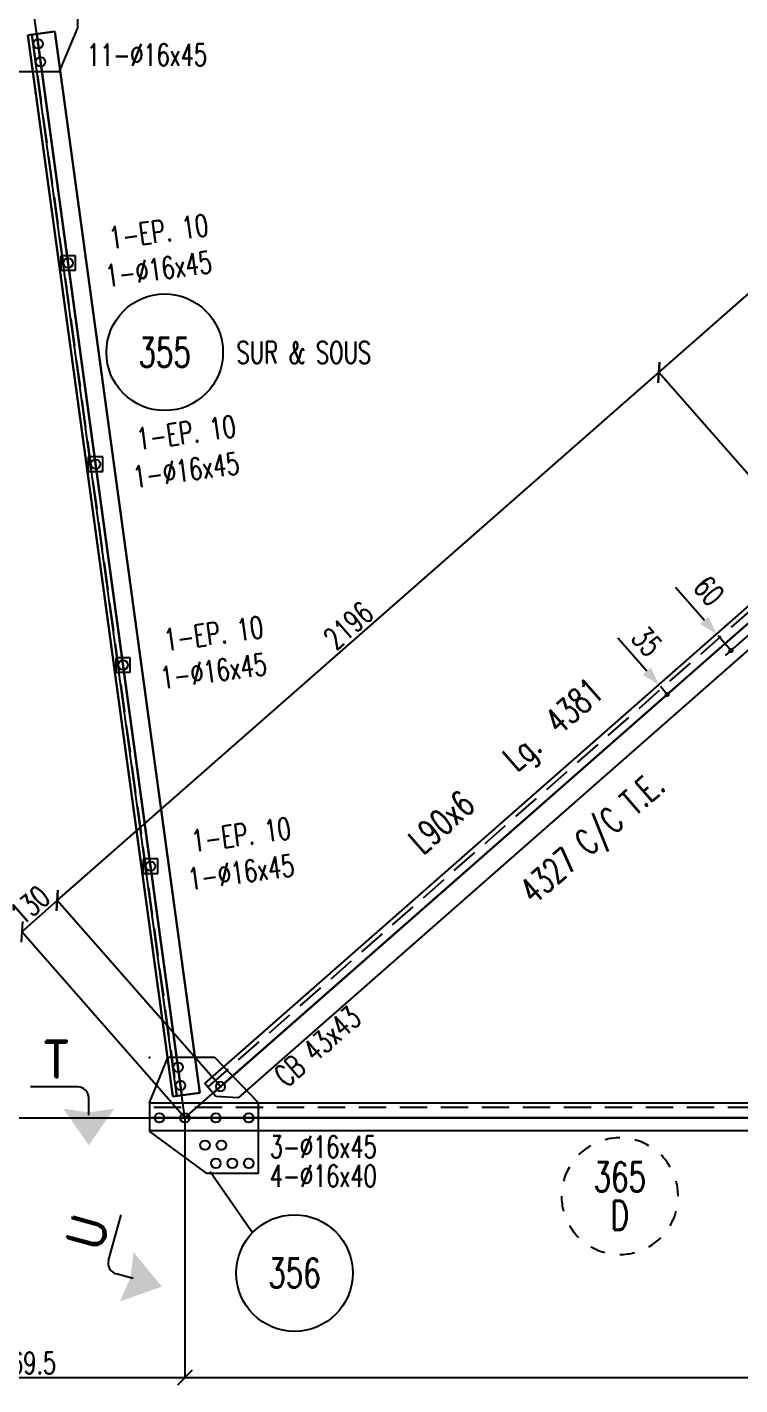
# Model space of a CAD drawing. Extents: x 142141 to 158361, y -133802 to -122322.
# Drawn here: x 147774 to 149730, y -128475 to -124751 of the extents above; entities that cross this region are included whole.
import ezdxf
from ezdxf.enums import TextEntityAlignment as Align

# ---------------------------------------------------------------- set-up
doc = ezdxf.new("R2010")
doc.units = 0
doc.header["$LTSCALE"] = 150
doc.header["$MEASUREMENT"] = 0
doc.linetypes.add('DASHED', pattern=[0.75, 0.5, -0.25])
doc.layers.get('0').update_dxf_attribs({"linetype": 'CONTINUOUS'})
for name, color, linetype in [('ASSI', 6, 'CONTINUOUS'), ('BOLLINI_1', 7, 'CONTINUOUS'), ('FORI', 2, 'CONTINUOUS'), ('LINEA_ANG', 2, 'CONTINUOUS'), ('LINEE_PIASTRA', 2, 'CONTINUOUS'), ('LINEE_PIASTRE', 2, 'CONTINUOUS'), ('LM', 7, 'CONTINUOUS'), ('LS', 7, 'CONTINUOUS'), ('LSP', 3, 'CONTINUOUS'), ('PIASTRE', 5, 'CONTINUOUS'), ('QT_MAL', 7, 'CONTINUOUS'), ('QT_MPR', 7, 'CONTINUOUS'), ('TESTI_A_P', 7, 'CONTINUOUS'), ('TRAT-Y', 7, 'DASHED')]:
    doc.layers.add(name, color=color, linetype=linetype)
doc.styles.add('QUOTE', font='ROMANS8.SHX', dxfattribs={"width": 0.7})
doc.styles.add('RD', font='ROMAND8.SHX', dxfattribs={"width": 0.7})
doc.styles.add('RQL', font='ROMANS8.SHX', dxfattribs={"width": 0.7})
doc.styles.add('RS', font='ROMANS8.shx', dxfattribs={"width": 0.7})
doc.styles.get("Standard").update_dxf_attribs({"font": 'ROMANS8.SHX', "width": 0.7})
doc.dimstyles.new('FRECCE1', dxfattribs={"dimtxt": 60, "dimasz": 6.6667, "dimexe": 0, "dimexo": 0, "dimgap": 1, "dimtad": 1, "dimzin": 0, "dimdsep": 46, "dimtxsty": 'RS', "dimblk1": 'QUOTP', "dimblk2": 'QUOTF', "dimsah": 1, "dimcen": 0, "dimclrd": 2, "dimclre": 2, "dimclrt": 7, "dimadec": 0, "dimazin": 0, "dimtfac": 1, "dimtix": 1, "dimtmove": 2, "dimatfit": 3, "dimldrblk": 'QUOTP', "dimfxl": 1, "dimtolj": 1, "dimtzin": 0, "dimarcsym": 0})
doc.dimstyles.new('TRATTO', dxfattribs={"dimscale": 0, "dimtxt": 60, "dimasz": 40, "dimexe": 0, "dimexo": 0, "dimgap": 10, "dimtad": 1, "dimrnd": 0.5, "dimdsep": 46, "dimtxsty": 'RS', "dimblk1": 'OBLIQUE', "dimblk2": 'OBLIQUE', "dimsah": 1, "dimcen": 0.09, "dimclrd": 2, "dimclre": 2, "dimclrt": 7, "dimadec": 0, "dimazin": 0, "dimtfac": 1, "dimtix": 1, "dimtmove": 2, "dimatfit": 3, "dimfxl": 1, "dimtolj": 1, "dimtzin": 0, "dimarcsym": 0})

# ---------------------------------------------------------------- blocks, each defined once
blk = doc.blocks.new('16')
blk.add_circle((0, 0), 1)
blk = doc.blocks.new('MRKR_98')
blk.add_point((0, 0))
at = {"color": 7, "style": 'QUOTE', "width": 0.5, "flags": 1}
for tag, p in [('TI', (3.73, 6.83)), ('DI_S', (3.73, 6.42)), ('D_S', (3.73, 6.02)), ('E_S', (3.73, 5.68)), ('AUX2', (3.71, 4.93)), ('NFORI', (3.72, 5.3)), ('AUX1', (3.73, 4.19)), ('FAM', (3.73, 4.55)), ('COMMESSA', (3.73, 3.85)), ('MD', (3.73, 3.51)), ('MP', (3.73, 3.16)), ('LARGHEZZA', (3.73, 2.82)), ('SPESSORE', (3.73, 2.48)), ('NP', (3.73, 2.14)), ('SV', (3.73, 1.79)), ('PESO', (3.73, 1.45)), ('QUA', (3.73, 1.11)), ('LUN', (3.73, 0.76)), ('PROF', (3.73, 0.42)), ('POS', (3.73, 0.08))]:
    blk.add_attdef(tag, p, '', height=0.2, dxfattribs=at)
at = {"color": 7, "flags": 1}
for tag, p in [('LAV1', (5.26, 6.88)), ('LAV2', (5.26, 6.55)), ('LAV3', (5.26, 6.21)), ('LAV4', (5.26, 5.88)), ('LAV5', (5.26, 5.55)), ('LAV6', (5.26, 5.21)), ('LAV7', (5.26, 4.88)), ('LAV8', (5.26, 4.55)), ('LAV9', (5.26, 4.21)), ('LAV10', (5.26, 3.88))]:
    blk.add_attdef(tag, p, '', height=0.2, dxfattribs=at)
blk = doc.blocks.new('ASSE98')
blk.add_line((0, 0), (1, 0))
at = {"color": 7, "style": 'QUOTE', "width": 0.5, "flags": 1}
for tag, p in [('TI', (1.38308, 6.82731)), ('DI_S', (1.38308, 6.42178)), ('D_S', (1.38308, 6.02092)), ('E_S', (1.38308, 5.68065)), ('NFORI', (1.36454, 5.29792)), ('ALAR', (1.36349, 4.93246)), ('FAM', (1.3775, 4.54645)), ('ALA', (1.38308, 4.19257)), ('DISP2', (1.38308, 3.84971)), ('DISP1', (1.38308, 3.50686)), ('PINZAF', (1.38308, 3.164)), ('PINZAI', (1.38308, 2.82114)), ('TRP', (1.38308, 2.47829)), ('NP', (1.38308, 2.13543)), ('SV', (1.38308, 1.79257)), ('PESO', (1.38308, 1.44971)), ('QUA', (1.38308, 1.10686)), ('LUN', (1.38308, 0.764)), ('PROF', (1.38308, 0.42114)), ('POS', (1.38308, 0.07829))]:
    blk.add_attdef(tag, p, '', height=0.2, dxfattribs=at)
at = {"color": 7, "flags": 1}
for tag, p in [('LAV1', (3.07431, 6.82847)), ('LAV2', (3.07431, 6.49513)), ('LAV3', (3.07431, 6.1618)), ('LAV4', (3.07431, 5.82847)), ('LAV5', (3.07431, 5.49513)), ('LAV6', (3.07431, 5.1618)), ('LAV7', (3.07431, 4.82847)), ('LAV8', (3.07431, 4.49513)), ('LAV9', (3.07431, 4.1618)), ('LAV10', (3.07431, 3.82847))]:
    blk.add_attdef(tag, p, '', height=0.2, dxfattribs=at)
blk = doc.blocks.new('IQ')
for p, q in [((0.5, 0.5), (-0.5, 0.5)), ((-0.5, 0.5), (-0.5, -0.5)), ((0.5, -0.5), (0.5, 0.5)), ((-0.5, -0.5), (0.5, -0.5))]:
    blk.add_line(p, q)
at = {"flags": 1}
for tag, p in [('SPESSORE', (0, -0.008)), ('NUMERO', (0, -0.342))]:
    blk.add_attdef(tag, p, '', height=0.2, dxfattribs=at)
blk = doc.blocks.new('xxx')
blk.add_circle((0, 0), 8)
at = {"color": 3, "style": 'RQL', "width": 0.7}
blk.add_attdef('POS', text='', height=4, dxfattribs=at).set_placement((0, 0), align=Align.MIDDLE)
at = {"style": 'RQL', "width": 0.7, "flags": 1}
for tag, p in [('POS1', (-0.39, -5.42)), ('TIPO', (-0.39, -8.66))]:
    blk.add_attdef(tag, p, '', height=2, dxfattribs=at)
blk = doc.blocks.new('www')
at = {"linetype": 'Continuous'}
for start, end in [(90, 105), (60, 75), (120, 135), (30, 45), (150, 165), (0, 15), (180, 195), (330, 345), (210, 225), (240, 255), (300, 315), (270, 285)]:
    blk.add_arc((0, 0), 8, start, end, dxfattribs=at)
at = {"color": 3, "style": 'RQL', "width": 0.7}
for tag, p in [('POS3', (0, 0.65)), ('POS2', (0, -4.63))]:
    blk.add_attdef(tag, text='', height=4, dxfattribs=at).set_placement(p, align=Align.CENTER)
at = {"style": 'RQL', "width": 0.7, "flags": 1}
blk.add_attdef('TIPO', text='', height=3, dxfattribs=at).set_placement((0, 0), align=Align.MIDDLE_CENTER)
blk = doc.blocks.new('_OBLIQUE')
at = {"color": 0, "linetype": 'ByBlock'}
blk.add_line((-0.5, -0.5), (0.5, 0.5), dxfattribs=at)
blk = doc.blocks.new('*D67')
at = {"layer": 'QT_MPR', "color": 2, "lineweight": -2, "transparency": 16777216}
for p, q in [((147759.1, -127232.4), (147856.8, -127146.6)), ((148304.8, -127657), (147856.8, -127146.6)), ((148207.1, -127742.8), (147759.1, -127232.4))]:
    blk.add_line(p, q, dxfattribs=at)
at = {"layer": 'QT_MPR', "color": 2, "lineweight": -2, "transparency": 16777216, "xscale": 40, "yscale": 40, "zscale": 40}
for p, rotation in [((147856.8, -127146.6), 41.27462659253668), ((147759.1, -127232.4), 221.2746265925367)]:
    blk.add_blockref('_OBLIQUE', p, dxfattribs=dict(at, rotation=rotation))
at = {"layer": 'QT_MPR', "color": 7, "transparency": 16777216, "insert": (147781.6, -127159.4), "char_height": 60, "attachment_point": 5, "rotation": 41.2746, "style": 'RS'}
blk.add_mtext('\\A1;130', dxfattribs=at)
blk = doc.blocks.new('*D68')
at = {"layer": 'QT_MPR', "color": 2, "lineweight": -2, "transparency": 16777216}
for p, q in [((147856.8, -127146.6), (149507.3, -125697.9)), ((149971.8, -126227.1), (149507.3, -125697.9)), ((148304.8, -127657), (147856.8, -127146.6))]:
    blk.add_line(p, q, dxfattribs=at)
at = {"layer": 'QT_MPR', "color": 2, "lineweight": -2, "transparency": 16777216, "xscale": 40, "yscale": 40, "zscale": 40}
for p, rotation in [((149507.3, -125697.9), 41.27462659253668), ((147856.8, -127146.6), 221.2746265925367)]:
    blk.add_blockref('_OBLIQUE', p, dxfattribs=dict(at, rotation=rotation))
at = {"layer": 'QT_MPR', "color": 7, "transparency": 16777216, "insert": (148655.7, -126392.2), "char_height": 60, "attachment_point": 5, "rotation": 41.2746, "style": 'RS'}
blk.add_mtext('\\A1;2196', dxfattribs=at)
blk = doc.blocks.new('*D69')
at = {"layer": 'QT_MPR', "color": 2, "lineweight": -2, "transparency": 16777216}
for p, q in [((149507.3, -125697.9), (151108.6, -124292.4)), ((151556.6, -124802.8), (151108.6, -124292.4)), ((149971.8, -126227.1), (149507.3, -125697.9))]:
    blk.add_line(p, q, dxfattribs=at)
at = {"layer": 'QT_MPR', "color": 2, "lineweight": -2, "transparency": 16777216, "xscale": 40, "yscale": 40, "zscale": 40}
for p, rotation in [((151108.6, -124292.4), 41.27462659253668), ((149507.3, -125697.9), 221.2746265925367)]:
    blk.add_blockref('_OBLIQUE', p, dxfattribs=dict(at, rotation=rotation))
at = {"layer": 'QT_MPR', "color": 7, "transparency": 16777216, "insert": (150281.6, -124965.1), "char_height": 60, "attachment_point": 5, "rotation": 41.2746, "style": 'RS'}
blk.add_mtext('\\A1;2131', dxfattribs=at)
blk = doc.blocks.new('QUOTP')
at = {"layer": 'ASSI', "color": 2, "const_width": 1.07}
blk.add_lwpolyline([(-0.53, 0, 1), (0.53, 0, 1)], format="xyb", close=True, dxfattribs=at)
blk = doc.blocks.new('QUOTF')
at = {"layer": 'LS', "color": 2}
blk.add_line((7.5, 0), (25.5, 0), dxfattribs=at)
blk.add_solid([(7.5, 2.25), (0, 0), (7.5, -2.25)], dxfattribs=at)
blk = doc.blocks.new('*D140')
at = {"layer": 'QT_MAL', "color": 2, "lineweight": -2, "transparency": 16777216}
for p, q in [((149701.2, -126455.8), (149670.4, -126420.7)), ((149705.6, -126460.8), (149705.6, -126460.8))]:
    blk.add_line(p, q, dxfattribs=at)
at = {"layer": 'QT_MAL', "color": 2, "lineweight": -2, "transparency": 16777216, "xscale": 6.6667, "yscale": 6.6667, "zscale": 6.6667}
for name, p, rotation in [('QUOTF', (149666, -126415.7), 131.2746265923324), ('QUOTP', (149705.6, -126460.8), 311.2746265923324)]:
    blk.add_blockref(name, p, dxfattribs=dict(at, rotation=rotation))
at = {"layer": 'QT_MAL', "color": 7, "transparency": 16777216, "insert": (149645.3, -126297.2), "char_height": 60, "attachment_point": 5, "rotation": 311.2746, "style": 'RS'}
blk.add_mtext('\\A1;60', dxfattribs=at)
blk = doc.blocks.new('*D141')
at = {"layer": 'QT_MAL', "color": 2, "lineweight": -2, "transparency": 16777216}
blk.add_line((149526.1, -126576.2), (149511.8, -126559.9), dxfattribs=at)
at = {"layer": 'QT_MAL', "color": 2, "lineweight": -2, "transparency": 16777216, "xscale": 6.6667, "yscale": 6.6667, "zscale": 6.6667}
for name, p, rotation in [('QUOTF', (149507.4, -126554.9), 131.2746265923324), ('QUOTP', (149530.5, -126581.2), 311.2746265923324)]:
    blk.add_blockref(name, p, dxfattribs=dict(at, rotation=rotation))
at = {"layer": 'QT_MAL', "color": 7, "transparency": 16777216, "insert": (149474.8, -126436), "char_height": 60, "attachment_point": 5, "rotation": 311.2746, "style": 'RS'}
blk.add_mtext('\\A1;35', dxfattribs=at)
blk = doc.blocks.new('*D73')
at = {"layer": 'LS', "color": 2, "lineweight": -2, "transparency": 16777216}
for p, q in [((147337.7, -127742.8), (147337.7, -128455.4)), ((148207.1, -127742.8), (148207.1, -128455.4)), ((147337.7, -128455.4), (148207.1, -128455.4))]:
    blk.add_line(p, q, dxfattribs=at)
at = {"layer": 'LS', "color": 2, "lineweight": -2, "transparency": 16777216, "xscale": 40, "yscale": 40, "zscale": 40, "rotation": 180}
blk.add_blockref('_OBLIQUE', (147337.7, -128455.4), dxfattribs=at)
at = {"layer": 'LS', "color": 2, "lineweight": -2, "transparency": 16777216, "xscale": 40, "yscale": 40, "zscale": 40}
blk.add_blockref('_OBLIQUE', (148207.1, -128455.4), dxfattribs=at)
at = {"layer": 'LS', "color": 7, "transparency": 16777216, "insert": (147772.4, -128415.4), "char_height": 60, "attachment_point": 5, "style": 'RS'}
blk.add_mtext('\\A1;869.5', dxfattribs=at)
blk = doc.blocks.new('*D74')
at = {"layer": 'LS', "color": 2, "lineweight": -2, "transparency": 16777216}
for p, q in [((148207.1, -127742.8), (148207.1, -128455.4)), ((151994.7, -127742.8), (151994.7, -128455.4)), ((148207.1, -128455.4), (151994.7, -128455.4))]:
    blk.add_line(p, q, dxfattribs=at)
at = {"layer": 'LS', "color": 2, "lineweight": -2, "transparency": 16777216, "xscale": 40, "yscale": 40, "zscale": 40, "rotation": 180}
blk.add_blockref('_OBLIQUE', (148207.1, -128455.4), dxfattribs=at)
at = {"layer": 'LS', "color": 2, "lineweight": -2, "transparency": 16777216, "xscale": 40, "yscale": 40, "zscale": 40}
blk.add_blockref('_OBLIQUE', (151994.7, -128455.4), dxfattribs=at)
at = {"layer": 'LS', "color": 7, "transparency": 16777216, "insert": (150100.9, -128415.4), "char_height": 60, "attachment_point": 5, "style": 'RS'}
blk.add_mtext('\\A1;3787.5', dxfattribs=at)
blk = doc.blocks.new('bull')
at = {"style": 'RS', "width": 0.7, "flags": 1}
for tag, p in [('NN', (-12.25, 0)), ('DIAMETRO', (0, -4.86)), ('SERRAGGIO', (0, -9.71)), ('LUNGHEZZA', (0, -14.57)), ('NB', (0, -19.43)), ('TIPO', (0, -24.12)), ('EL', (-0.14, -29))]:
    blk.add_attdef(tag, p, '', height=3, dxfattribs=at)
at = {"style": 'RS', "width": 0.7}
blk.add_attdef('BULLONE', (0, 0), '', height=3, dxfattribs=at)
blk = doc.blocks.new('imbbull')
at = {"style": 'RS', "width": 0.7, "flags": 1}
for tag, p in [('NN', (-11.1, 0)), ('DIAMETRO', (0, -4.86)), ('SERRAGGIO', (0, -9.71)), ('LUNGHEZZA', (0, -14.57)), ('NB', (0, -19.43)), ('TIPO', (0, -24.38)), ('EL', (-0.14, -29.26))]:
    blk.add_attdef(tag, p, '', height=3, dxfattribs=at)
at = {"style": 'RS', "width": 0.7}
blk.add_attdef('BULLONE', (0, 0), '', height=3, dxfattribs=at)

msp = doc.modelspace()

# ---------------------------------------------------------------- linework, layer by layer
at = {"layer": 'LINEA_ANG'}
for p, q in [((147849.821, -124762.082), (147775.513, -124772.247)), ((147775.513, -124772.247), (147849.821, -124762.082)), ((147775.513, -124772.247), (148173.846, -127684.128)), ((148173.846, -127684.128), (147775.513, -124772.247)), ((148248.154, -127673.963), (147849.821, -124762.082)), ((147849.821, -124762.082), (148248.154, -127673.963)), ((148261.273, -127648.648), (151553.841, -124758.638)), ((151613.211, -124826.278), (148352.96, -127687.922)), ((148292.277, -127683.971), (148261.273, -127648.648)), ((148173.846, -127684.128), (148248.154, -127673.963)), ((148248.154, -127673.963), (148173.846, -127684.128)), ((148352.96, -127687.922), (148292.277, -127683.971)), ((152021.69, -127702.767), (148109.69, -127702.767)), ((148109.69, -127702.767), (148109.69, -127777.767)), ((148109.69, -127777.767), (152021.69, -127777.767))]:
    msp.add_line(p, q, dxfattribs=at)
at = {"layer": 'LINEA_ANG', "color": 2}
msp.add_line((148185.24, -127682.569), (147786.907, -124770.688), dxfattribs=at)
at = {"layer": 'LINEE_PIASTRA'}
for p, q in [((147862.922, -124872.634), (147912.922, -124752.634)), ((148110.1, -127702.024), (148160.1, -127577.024)), ((148409.1, -127702.024), (148289.1, -127577.024)), ((148110.1, -127780.024), (148265.1, -127895.024))]:
    msp.add_line(p, q, dxfattribs=at)
at = {"layer": 'LINEE_PIASTRE'}
for p, q in [((147912.922, -124752.634), (147912.922, -124571.634)), ((147681.922, -124872.634), (147862.922, -124872.634)), ((148289.1, -127577.024), (148160.1, -127577.024)), ((148110.1, -127702.024), (148110.1, -127780.024)), ((148409.1, -127895.024), (148409.1, -127702.024)), ((148265.1, -127895.024), (148409.1, -127895.024))]:
    msp.add_line(p, q, dxfattribs=at)
at = {"layer": 'LS', "color": 6}
for p, q in [((148207.1, -127742.767), (147792.422, -124711.393)), ((148207.1, -127742.767), (151556.638, -124802.754)), ((149971.81, -126227.08), (149689.451, -126474.916)), ((143550.153, -127742.767), (151994.69, -127742.767)), ((148276.05, -127890.119), (148392.776, -128057.362))]:
    msp.add_line(p, q, dxfattribs=at)
at = {"layer": 'LSP'}
for p, q in [((147913.125, -127657.783), (147783.125, -127657.783)), ((147943.125, -127735.926), (147943.125, -127687.783)), ((147997.624, -128134.201), (148032.424, -128008.946)), ((148064.884, -128184.025), (148018.498, -128171.137))]:
    msp.add_line(p, q, dxfattribs=at)
for centre, start, end in [((147913.125, -127687.783), 0, 90), ((148026.529, -128142.232), 164.473188, 254.473188)]:
    msp.add_arc(centre, 30, start, end, dxfattribs=at)
for points in [[(147943.125, -127817.783), (147873.125, -127717.783), (147943.125, -127727.783)], [(147943.125, -127817.783), (148013.125, -127717.783), (147943.125, -127727.783)], [(148143.754, -128205.937), (148066.142, -128111.723), (148057.039, -128181.845)], [(148143.754, -128205.937), (148028.665, -128246.613), (148057.039, -128181.845)]]:
    msp.add_solid(points, dxfattribs=at)
at = {"layer": 'TRAT-Y'}
for p, q in [((147786.907, -124770.688), (148185.24, -127682.569)), ((148269.849, -127658.418), (151562.417, -124768.408)), ((152021.69, -127714.267), (148109.69, -127714.267))]:
    msp.add_line(p, q, dxfattribs=at)

# ---------------------------------------------------------------- block references
at = {"layer": 'ASSI', "xscale": 2939}
for rotation in [277.7894640034525, 277.7894640074002]:
    msp.add_blockref('ASSE98', (147800.283, -124768.858), dxfattribs=dict(at, rotation=rotation))
at = {"layer": 'ASSI'}
ref = msp.add_blockref('ASSE98', (151576.93, -124784.943), dxfattribs=dict(at, xscale=4381, rotation=221.2746265925367))
ref.add_attrib('PROF', 'L90x6', (148859.716, -127022.952), dxfattribs={"layer": '0', "color": 2, "height": 70, "rotation": 41.274627, "style": 'QUOTE', "width": 0.7})
ref.add_attrib('LUN', '4381', (149234.242, -126694.217), dxfattribs={"layer": '0', "color": 2, "height": 70, "rotation": 41.274627, "style": 'QUOTE', "width": 0.7})
ref.add_attrib('PESO', '4327 C/C T.E.', (149164.511, -127159.666), dxfattribs={"layer": '0', "color": 2, "height": 70, "rotation": 41.274627, "style": 'QUOTE', "width": 0.7})
ref.add_attrib('SV', 'Lg.', (149118.402, -126795.893), dxfattribs={"layer": '0', "color": 2, "height": 70, "rotation": 41.274627, "style": 'QUOTE', "width": 0.7})
ref.add_attrib('LAV1', 'CB 43x43', (148486.051, -127661.67), dxfattribs={"layer": '0', "color": 7, "height": 60, "rotation": 41.274627, "width": 0.7})
at = {"layer": 'ASSI', "xscale": 3912, "zscale": 3912, "rotation": 180}
msp.add_blockref('ASSE98', (152021.69, -127742.767), dxfattribs=at)
at = {"layer": 'BOLLINI_1', "xscale": 20, "yscale": 20, "zscale": 20}
for p, values in [((148151.488, -125642.651), {'POS': '355'}), ((148507.688, -128168.696), {'POS': '356'})]:
    msp.add_blockref('xxx', p, dxfattribs=at).add_auto_attribs(values)
at = {"layer": 'FORI', "xscale": 13, "yscale": 13, "zscale": 13}
for p, rotation in [((147804.026, -124796.224), 15.94966905185223), ((147810.803, -124845.762), 15.94966905185223), ((147886.295, -125397.623), 15.94966905185213), ((147961.787, -125949.483), 15.94966905185213), ((148037.172, -126500.561), 15.94966905185213), ((148112.664, -127052.421), 15.94966905185213), ((148188.156, -127604.282), 15.94966905185223), ((148194.933, -127653.821), 15.94966905185223)]:
    msp.add_blockref('16', p, dxfattribs=dict(at, rotation=rotation))
at = {"layer": 'FORI', "yscale": 13, "zscale": 13}
for p, xscale in [((148304.803, -127657.01), -13), ((148137.1, -127742.767), 13), ((148207.1, -127742.767), 13), ((148292.1, -127742.767), 13), ((148382.1, -127742.767), 13), ((148262.1, -127817.767), 13), ((148307.1, -127817.767), 13), ((148292.1, -127867.767), 13), ((148337.1, -127867.767), 13), ((148382.1, -127867.767), 13)]:
    msp.add_blockref('16', p, dxfattribs=dict(at, xscale=xscale))
at = {"layer": 'LM', "xscale": 40, "yscale": 40, "zscale": 40}
for p in [(147886.295, -125397.623), (147961.787, -125949.483), (148037.172, -126500.561), (148112.664, -127052.421)]:
    msp.add_blockref('IQ', p, dxfattribs=at)
at = {"layer": 'LS', "color": 7, "xscale": 20, "yscale": 20, "zscale": 20}
for p, values in [((147938.259, -124856.395), {'BULLONE': '11-%%c16x45                '}), ((148440.057, -127852.289), {'BULLONE': '3-%%c16x45                '}), ((148440.057, -127932.289), {'BULLONE': '4-%%c16x40                '})]:
    msp.add_blockref('bull', p, dxfattribs=at).add_auto_attribs(values)
at = {"layer": 'LS', "color": 7}
ref = msp.add_blockref('imbbull', (148282.626, -125321.278), dxfattribs=dict(at, xscale=-20, yscale=20, zscale=20, rotation=7.789464005430027))
ref.add_attrib('BULLONE', '1-EP. 10', (148003.228, -125359.498), dxfattribs={"layer": '0', "height": 60, "rotation": 7.789464, "style": 'RS', "width": 0.7})
ref = msp.add_blockref('bull', (148296.622, -125422.118), dxfattribs=dict(at, xscale=-20, yscale=20, zscale=20, rotation=7.789464005426989))
ref.add_attrib('BULLONE', '1-%%c16x45                ', (147993.445, -125463.591), dxfattribs={"layer": '0', "height": 60, "rotation": 7.789464, "style": 'RS', "width": 0.7})
ref = msp.add_blockref('imbbull', (148358.118, -125873.138), dxfattribs=dict(at, xscale=-20, yscale=20, zscale=20, rotation=7.789464005430027))
ref.add_attrib('BULLONE', '1-EP. 10', (148078.72, -125911.359), dxfattribs={"layer": '0', "height": 60, "rotation": 7.789464, "style": 'RS', "width": 0.7})
ref = msp.add_blockref('bull', (148372.114, -125973.978), dxfattribs=dict(at, xscale=-20, yscale=20, zscale=20, rotation=7.789464005426989))
ref.add_attrib('BULLONE', '1-%%c16x45                ', (148068.937, -126015.452), dxfattribs={"layer": '0', "height": 60, "rotation": 7.789464, "style": 'RS', "width": 0.7})
ref = msp.add_blockref('imbbull', (148433.503, -126424.216), dxfattribs=dict(at, xscale=-20, yscale=20, zscale=20, rotation=7.789464005430027))
ref.add_attrib('BULLONE', '1-EP. 10', (148154.105, -126462.437), dxfattribs={"layer": '0', "height": 60, "rotation": 7.789464, "style": 'RS', "width": 0.7})
ref = msp.add_blockref('bull', (148447.499, -126525.056), dxfattribs=dict(at, xscale=-20, yscale=20, zscale=20, rotation=7.789464005426989))
ref.add_attrib('BULLONE', '1-%%c16x45                ', (148144.322, -126566.529), dxfattribs={"layer": '0', "height": 60, "rotation": 7.789464, "style": 'RS', "width": 0.7})
ref = msp.add_blockref('imbbull', (148508.995, -126976.077), dxfattribs=dict(at, xscale=-20, yscale=20, zscale=20, rotation=7.789464005430027))
ref.add_attrib('BULLONE', '1-EP. 10', (148229.597, -127014.297), dxfattribs={"layer": '0', "height": 60, "rotation": 7.789464, "style": 'RS', "width": 0.7})
ref = msp.add_blockref('bull', (148522.991, -127076.917), dxfattribs=dict(at, xscale=-20, yscale=20, zscale=20, rotation=7.789464005426989))
ref.add_attrib('BULLONE', '1-%%c16x45                ', (148219.815, -127118.39), dxfattribs={"layer": '0', "height": 60, "rotation": 7.789464, "style": 'RS', "width": 0.7})
at = {"layer": 'LS', "color": 6, "xscale": 19.99999999999947, "yscale": 19.99999999999947, "zscale": 19.99999999999947}
msp.add_blockref('www', (149400.607, -127957.833), dxfattribs=at).add_auto_attribs({'POS3': '365', 'POS2': 'D'})
at = {"layer": 'PIASTRE', "xscale": 20, "yscale": 20, "zscale": 20}
msp.add_blockref('MRKR_98', (148110.1, -127577.024), dxfattribs=at)

# ---------------------------------------------------------------- texts
at = {"layer": 'LS', "color": 3, "style": 'RD'}
msp.add_text('T', height=100, dxfattribs=at).set_placement((147853.85, -127581.503), align=Align.MIDDLE)
msp.add_text('U', height=100, rotation=74.473188, dxfattribs=at).set_placement((147939.994, -128056.67), align=Align.MIDDLE)
at = {"layer": 'TESTI_A_P', "style": 'RS', "width": 0.7}
msp.add_text('SUR & SOUS', height=60, dxfattribs=at).set_placement((148348.957, -125673.234))

# ---------------------------------------------------------------- dimensions: what is measured, and where the dimension line sits
at = {"layer": 'LS'}
for base, p1, p2, picture, middle in [((148207.1, -128455.446), (147337.743, -127742.767), (148207.1, -127742.767), '*D73', (147772.422, -128415.446)), ((151994.69, -128455.446), (148207.1, -127742.767), (151994.69, -127742.767), '*D74', (150100.895, -128415.446))]:
    dim = msp.add_linear_dim(base=base, p1=p1, p2=p2, dimstyle='TRATTO', override={"dimscale": 1}, dxfattribs=at)
    dim.commit()
    dim.dimension.update_dxf_attribs({"geometry": picture, "text_midpoint": middle})
at = {"layer": 'QT_MAL'}
for base, p1, p2, text, picture, middle in [((149665.971, -126415.692), (149705.551, -126460.785), (149665.971, -126415.692), '60', '*D140', (149645.269, -126297.186)), ((149507.409, -126554.867), (149530.498, -126581.172), (149507.409, -126554.867), '35', '*D141', (149474.788, -126436.045))]:
    dim = msp.add_linear_dim(base=base, p1=p1, p2=p2, angle=131.274627, text=text, dimstyle='FRECCE1', dxfattribs=at)
    dim.commit()
    dim.dimension.update_dxf_attribs({"geometry": picture, "text_midpoint": middle, "dimtype": 160})
at = {"layer": 'QT_MPR'}
for base, p1, p2, text, picture, middle in [((151108.64, -124292.353), (149971.81, -126227.08), (151556.638, -124802.754), '2131', '*D69', (150281.593, -124965.059)), ((149507.32, -125697.89), (148304.803, -127657.01), (149971.81, -126227.08), '2196', '*D68', (148655.676, -126392.187)), ((147856.805, -127146.609), (148207.1, -127742.767), (148304.803, -127657.01), '130', '*D67', (147781.567, -127159.425))]:
    dim = msp.add_linear_dim(base=base, p1=p1, p2=p2, angle=41.274627, text=text, dimstyle='TRATTO', override={"dimscale": 1}, dxfattribs=at)
    dim.commit()
    dim.dimension.update_dxf_attribs({"geometry": picture, "text_midpoint": middle, "dimtype": 160})

doc.saveas('drawing.dxf')
